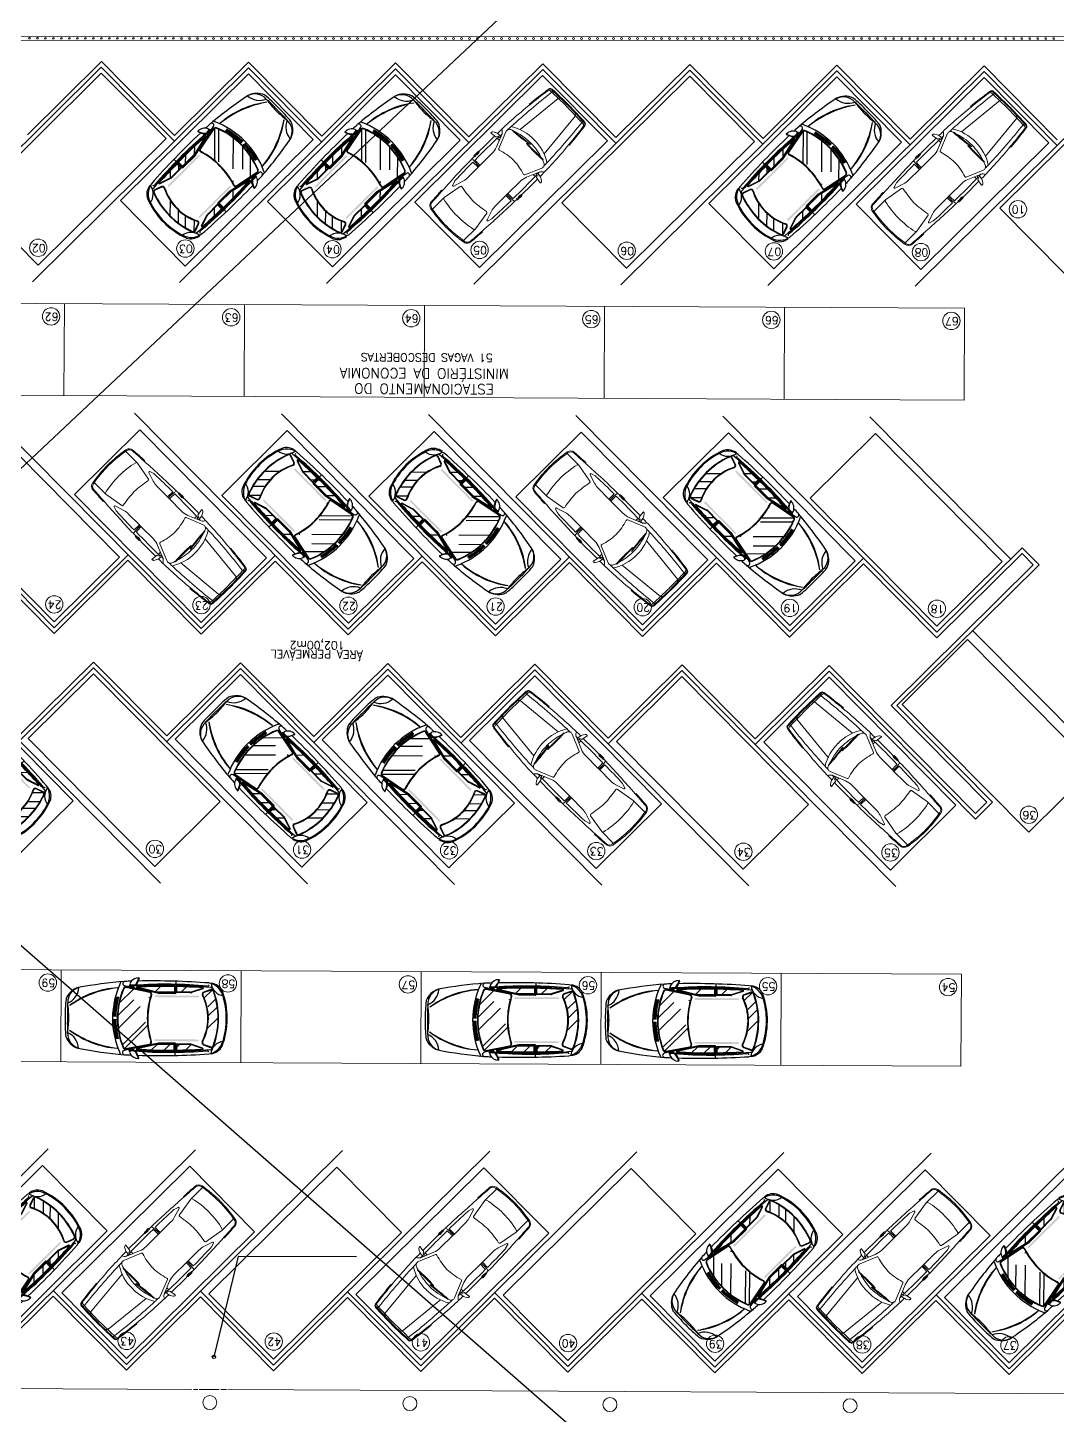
# Model space of a CAD drawing. Extents: x -1057 to 3416, y -340 to 4111.
# Drawn here: x -724.64 to -698.91, y 281.49 to 316.17 of the extents above; entities that cross this region are included whole.
import ezdxf
from ezdxf.enums import TextEntityAlignment as Align

# ---------------------------------------------------------------- set-up
doc = ezdxf.new("R2010")
doc.units = 0
doc.header["$LTSCALE"] = 50
doc.linetypes.add('CONTINU', pattern=[0])
doc.layers.add('0.1', color=8, linetype='Continuous', lineweight=13)
doc.layers.add('layout', color=1, linetype='Continuous')
doc.layers.add('medir projeto', color=6, linetype='Continuous')
doc.styles.get("Standard").update_dxf_attribs({"font": 'romans.shx'})

# ---------------------------------------------------------------- blocks, each defined once
blk = doc.blocks.new('ÁREA')
for p in [(0.00005, 0.00376), (0, 0)]:
    blk.add_attdef('COMPARTIMENTO', text='', height=0.0025).set_placement(p, align=Align.CENTER)
at = {"color": 1}
for p in [(-0.00005, -0.00376), (-0.0001, -0.00752)]:
    blk.add_attdef('ÁREA', text='', height=0.002, dxfattribs=at).set_placement(p, align=Align.CENTER)
blk = doc.blocks.new('Car')
at = {"layer": 'layout', "color": 8}
for p, q in [((-44.4, -116.8), (-45.5, -110.7)), ((-42.5, -116.4), (-43.6, -110.2)), ((-41.1, -116), (-42, -109.8)), ((-39.1, -115.6), (-40.1, -109.4)), ((-37.2, -115.2), (-38.1, -108.9)), ((-35.8, -114.9), (-36.5, -108.6)), ((-33.8, -114.5), (-34.6, -108.2)), ((-31.8, -114.1), (-32.6, -107.8)), ((-30.4, -113.9), (-31, -107.6)), ((-28.4, -113.5), (-29, -107.4)), ((-26.4, -113.2), (-27.1, -107.2)), ((-25, -113), (-25.5, -107)), ((-23, -112.8), (-23.5, -106.4)), ((25.2, -163.1), (-22.1, -115.7)), ((-21.2, -112.5), (-21.3, -106.1)), ((-19.2, -112.3), (-19.3, -105.9)), ((-17.2, -112.1), (-17.4, -105.7)), ((-15.7, -111.9), (-15.7, -105.5)), ((-13.7, -111.8), (-13.7, -105.3)), ((-11.7, -111.6), (-11.7, -105.2)), ((-9.7, -111.5), (-9.7, -105.1)), ((-7.7, -111.4), (-7.7, -105)), ((-5.7, -111.3), (-5.7, -104.9)), ((-3.7, -111.3), (-3.7, -104.8)), ((3.7, -111.3), (3.7, -104.8)), ((39.6, -148.7), (5.2, -114.3)), ((5.7, -111.3), (5.7, -104.9)), ((7.7, -111.4), (7.7, -105)), ((9.7, -111.5), (9.7, -105.1)), ((11.7, -111.6), (11.7, -105.2)), ((13.7, -111.8), (13.7, -105.3)), ((15.7, -111.9), (15.7, -105.5)), ((17.2, -112.1), (17.4, -105.7)), ((19.2, -112.3), (19.3, -105.9)), ((21.2, -112.5), (21.3, -106.1)), ((23, -112.8), (23.5, -106.4)), ((25, -113), (25.5, -107)), ((26.4, -113.2), (27.1, -107.2)), ((28.4, -113.5), (29, -107.4)), ((30.4, -113.9), (31, -107.6)), ((31.8, -114.1), (32.6, -107.8)), ((63.1, -148), (32.6, -117.5)), ((33.8, -114.5), (34.6, -108.2)), ((35.8, -114.9), (36.5, -108.6)), ((37.2, -115.2), (38.1, -108.9)), ((39.1, -115.6), (40.1, -109.4)), ((41.1, -116), (42, -109.8)), ((42.5, -116.4), (43.6, -110.2)), ((44.4, -116.8), (45.5, -110.7)), ((-72.4, -154), (-71.3, -150.4)), ((-71.4, -149.7), (-71.5, -143.3)), ((-70.4, -149.4), (-70.5, -140)), ((-53.8, -202.9), (-70.4, -128.8)), ((-69.4, -149.1), (-69.5, -139.9)), ((-68.4, -148.9), (-68.7, -139.9)), ((-67.3, -131.9), (-57, -183.8)), ((-66.3, -131.7), (-56.1, -183.6)), ((-15.9, -179.3), (-66, -129.1)), ((-8.4, -174.6), (-58.2, -124.8)), ((53.8, -202.9), (70.4, -128.8)), ((56.1, -183.6), (66.3, -131.7)), ((57, -183.8), (67.3, -131.9)), ((68.4, -148.9), (68.7, -139.9)), ((69.4, -149.1), (69.5, -139.9)), ((70.4, -149.4), (70.5, -140)), ((72.4, -154), (71.3, -150.4)), ((71.4, -149.7), (71.5, -143.3)), ((-86.3, -160.6), (-73.2, -154.7)), ((-56.9, -198.5), (-67, -155.8)), ((-55.9, -198.3), (-66, -155.6)), ((55.9, -198.3), (66, -155.6)), ((56.9, -198.5), (67, -155.8)), ((86.3, -160.6), (73.2, -154.7)), ((-56.8, -200.2), (-68.8, -188.2)), ((-56.8, -237.2), (-56.8, -199.5)), ((-55.8, -237.2), (-55.8, -199.5)), ((-53.8, -238.7), (-53.8, -203.1)), ((44.8, -182.6), (43.4, -181.3)), ((53.8, -238.7), (53.8, -203.1)), ((55.8, -237.2), (55.8, -199.5)), ((56.8, -237.2), (56.8, -199.5)), ((69.3, -207.1), (57.6, -195.4)), ((-80.7, -239.7), (-54.8, -239.7)), ((-56.8, -227.8), (-69.3, -215.2)), ((-68.3, -237.2), (-69.2, -236.3)), ((-69.1, -237.2), (-56.8, -237.2)), ((-69.1, -238.2), (-56.8, -238.2)), ((80.7, -239.7), (54.8, -239.7)), ((69.1, -237.2), (56.8, -237.2)), ((69.1, -238.2), (56.8, -238.2)), ((-56.8, -241.4), (-69, -241.4)), ((-56.8, -242.4), (-69, -242.4)), ((-57, -273.8), (-68.3, -262.5)), ((-56.8, -248.7), (-62.9, -242.6)), ((-56.8, -272.4), (-56.8, -242.4)), ((-55.8, -272.4), (-55.8, -242.4)), ((55.8, -272.4), (55.8, -242.4)), ((56.8, -241.4), (69, -241.4)), ((56.8, -242.4), (69, -242.4)), ((56.8, -272.4), (56.8, -242.4)), ((68.3, -263.5), (56.8, -251.9)), ((-65.1, -298.3), (-57, -273.6)), ((-64.2, -298.6), (-56, -273.9)), ((-57.2, -300.9), (-62.7, -316.3)), ((-56.3, -301.3), (-61.8, -316.6)), ((64.2, -298.6), (56, -273.9)), ((61.8, -316.6), (56.3, -301.3)), ((65.1, -298.3), (57, -273.6)), ((62.7, -316.3), (57.2, -300.9)), ((1.6, -332.4), (-21.8, -309)), ((25.1, -330.6), (5.5, -311)), ((42.5, -327), (25.2, -309.8)), ((61.9, -318.8), (44.9, -301.8))]:
    blk.add_line(p, q, dxfattribs=at)
for centre, radius, start, end in [((-7.8, -326.7), 326.8, 88.6351, 95.7726), ((7.8, -326.7), 326.8, 84.2274, 91.3649), ((866.8, -205.6), 949.5, 169.2081, 175.3433), ((-34.3, -38.3), 32.9, 86.5625, 164.4958), ((-69, 10.4), 40, 274.3393, 336.719), ((-25.6, -41.2), 42.5, 111.779, 161.6544), ((122.7, -124.6), 188.5, 142.4297, 176.6237), ((155.6, -136.8), 222.3, 145.0929, 173.9605), ((-40.2, -4.5), 3, 97.674, 111.779), ((-10, -339.3), 334.6, 88.282, 93.8135), ((10.1, 328.4), 336.5, 262.7695, 268.2851), ((10, -339.3), 334.6, 86.1865, 91.718), ((-10.1, 328.4), 336.5, 271.7149, 277.2305), ((-155.6, -136.8), 222.3, 6.0395, 34.9071), ((-122.7, -124.6), 188.5, 3.3763, 37.5703), ((69, 10.4), 40, 203.281, 265.6607), ((34.3, -38.3), 32.9, 15.5042, 93.4375), ((40.2, -4.5), 3, 68.221, 82.326), ((25.6, -41.2), 42.5, 18.3456, 68.221), ((-866.8, -205.6), 949.5, 4.6567, 10.7919), ((-77.8, -119.2), 1, 174.7727, 295.0781), ((0.5, -286.5), 183.7, 90, 115.0781), ((-64.4, -113.6), 1, 172.7258, 290.5969), ((0, -280.4), 167.2, 90.0065, 112.6232), ((0, -280.4), 166.2, 90.0085, 112.6252), ((-0.5, -286.5), 183.7, 64.9219, 90), ((0, -280.4), 167.2, 67.3768, 89.9935), ((0, -280.4), 166.2, 67.3768, 89.9935), ((64.4, -113.6), 1, 249.4031, 7.2742), ((77.8, -119.2), 1, 244.9219, 5.2273), ((-67, -159.1), 20.4, 115.2032, 181.9349), ((-94.9, -128.7), 32, 283.4706, 317.3927), ((1565.6, -198.2), 1646.7, 177.6205, 178.0972), ((-75, -129.5), 4.65, 8.7491, 183.5185), ((-74.5, -143.4), 3, 0.889, 115.2032), ((940.7, -224.1), 1014.7, 175.8385, 184.8151), ((-72.5, -140.1), 1, 0.889, 98.0676), ((936.4, -221.1), 1008.4, 175.9397, 185.4333), ((-72.4, -149.7), 1, 287.9404, 0.889), ((-71.5, -140), 1, 0.889, 95.2234), ((-71.4, -149.4), 1, 285.265, 0.889), ((-70.5, -139.9), 1, 0.889, 92.3899), ((-70.4, -149.1), 1, 282.6212, 0.889), ((-69.7, -139.9), 1, 2.0031, 90.1843), ((-69.4, -148.9), 1, 280.1196, 2.0031), ((-62.4, -130.8), 5, 111.9536, 193.3017), ((-62.4, -130.8), 4, 111.9536, 193.5543), ((62.4, -130.8), 4.01, 346.5287, 68.1294), ((62.4, -130.8), 5, 346.6983, 68.0464), ((-936.4, -221.1), 1008.4, 354.5667, 4.0603), ((69.4, -148.9), 1, 177.9969, 259.8804), ((69.7, -139.9), 1, 89.8157, 177.9969), ((70.4, -149.1), 1, 179.111, 257.3788), ((70.5, -139.9), 1, 87.6101, 179.111), ((75, -129.5), 4.65, 356.4815, 171.2509), ((71.4, -149.4), 1, 179.111, 254.735), ((71.5, -140), 1, 84.7766, 179.111), ((-940.7, -224.1), 1014.7, 355.1849, 4.1615), ((94.9, -128.7), 32, 222.6073, 256.5294), ((72.4, -149.7), 1, 179.111, 252.0596), ((72.5, -140.1), 1, 81.9324, 179.111), ((74.5, -143.4), 3, 64.7968, 179.111), ((67, -159.1), 20.4, 358.0651, 64.7968), ((-1565.6, -198.2), 1646.7, 1.9028, 2.3795), ((-86.5, -159.6), 1, 193.8166, 282.2331), ((1565.6, -198.2), 1646.7, 178.6017, 183.9759), ((770.4, -218.9), 840.8, 175.6929, 181.2505), ((770.4, -218.9), 839.8, 175.6943, 181.2501), ((-67, -155.8), 1, 13.3017, 174.5453), ((0, -345), 166.5, 90, 107.8184), ((0, -345), 165.5, 90, 107.8184), ((0, -345), 166.5, 72.1816, 90), ((0, -345), 165.5, 72.1816, 90), ((67, -155.8), 1, 5.4547, 166.6983), ((-770.4, -218.9), 839.8, 358.7499, 4.3057), ((-770.4, -218.9), 840.8, 358.7495, 4.3071), ((73.4, -153.7), 1, 196.4299, 257.7669), ((-1565.6, -198.2), 1646.7, 356.0241, 1.3983), ((86.5, -159.6), 1, 257.7669, 346.1834), ((-52.2, -182.7), 5, 193.3017, 287.8184), ((-60.8, -199.5), 4, 360, 13.3017), ((-52.2, -182.7), 4, 193.5543, 287.8184), ((-60.8, -199.5), 5, 0, 13.3017), ((-54.8, -203.1), 1, 0, 13.3017), ((52.2, -182.7), 5, 252.1816, 346.6983), ((52.2, -182.7), 4, 252.1816, 346.4457), ((54.8, -203.1), 1, 166.6983, 180), ((60.8, -199.5), 5, 166.6983, 180), ((60.8, -199.5), 4, 166.6983, 180), ((-69.1, -237.2), 1, 181.5835, 270), ((-56.8, -237.2), 1, 270, 0), ((-54.8, -238.7), 1, 270, 0), ((54.8, -238.7), 1, 180, 270), ((56.8, -237.2), 1, 180, 270), ((69.1, -237.2), 1, 270, 358.4165), ((-69, -242.4), 1, 90, 181.1066), ((9004.6, 48.7), 9079.4, 181.83701, 182.18864), ((9004.6, 48.7), 9078.4, 181.83709, 182.18858), ((-56.8, -242.4), 1, 0, 90), ((56.8, -242.4), 1, 90, 180), ((-9004.6, 48.7), 9078.4, 357.81142, 358.16291), ((-9004.6, 48.7), 9079.4, 357.81136, 358.16299), ((69, -242.4), 1, 358.8934, 90), ((-66.1, -298), 2, 183.0738, 341.6525), ((-66.1, -298), 1, 183.4405, 341.6525), ((-52.5, -302.6), 5, 63.1357, 160.3462), ((-60.8, -272.4), 4, 341.6525, 360), ((-52.5, -302.6), 4, 63.1357, 160.3462), ((-60.8, -272.4), 5, 341.6525, 360), ((0, -198.9), 112.2, 243.1357, 270), ((0, -198.9), 111.2, 243.1357, 270), ((0, -198.9), 111.2, 270, 296.8643), ((0, -198.9), 112.2, 270, 296.8643), ((52.5, -302.6), 5, 19.6538, 116.8643), ((52.5, -302.6), 4, 19.6538, 116.8643), ((60.8, -272.4), 5, 180, 198.3475), ((60.8, -272.4), 4, 180, 198.3475), ((66.1, -298), 2, 198.3475, 356.9262), ((66.1, -298), 1, 198.3475, 356.5595), ((-39.1, -305.6), 38.6, 190.1502, 253.6248), ((-79.7, -346.5), 30, 5.2584, 84.7128), ((-46.8, -314.4), 30, 185.5819, 244.441), ((-73.3, -309.4), 3, 270, 5.5819), ((-62.6, -316.1), 5, 185.4333, 247.7979), ((-58, -317.9), 5, 160.3462, 249.5059), ((-58, -317.9), 4, 160.3462, 249.5059), ((0, -162.8), 170.6, 249.5059, 270), ((0, -162.8), 169.6, 249.5059, 270), ((0, -162.8), 169.6, 270, 290.4941), ((0, -162.8), 170.6, 270, 290.4941), ((79.7, -346.5), 30, 95.2872, 174.7416), ((39.1, -305.6), 38.6, 286.3752, 349.8498), ((58, -317.9), 4, 290.4941, 19.6538), ((58, -317.9), 5, 290.4941, 19.6538), ((46.8, -314.4), 30, 295.559, 354.4181), ((62.6, -316.1), 5, 292.2021, 354.5667), ((73.3, -309.4), 3, 174.4181, 270), ((0, -181.6), 170.6, 249.5059, 270), ((0, -181.6), 168.6, 252.2391, 270), ((0, -181.6), 170.6, 270, 290.4941), ((0, -181.6), 168.6, 270, 287.7609)]:
    blk.add_arc(centre, radius, start, end, dxfattribs=at)
for points in [[(-49.6, -290.4), (-45.8, -290.4), (-49.6, -194), (-45.8, -194)], [(49.6, -290.4), (45.8, -290.4), (49.6, -194), (45.8, -194)]]:
    blk.add_solid(points, dxfattribs=at)
blk = doc.blocks.new('TEMPRA3')
for p, q in [((-1.26, 0.697), (-1.26, 0.716)), ((-0.157, 0.823), (-0.131, 0.862)), ((-0.101, 0.713), (-0.151, 0.694)), ((-0.151, 0.694), (-0.151, 0.656)), ((-0.075, 0.872), (-0.101, 0.713)), ((-0.085, 0.882), (-0.082, 0.882)), ((1.806, 0.709), (1.807, 0.728)), ((0.058, 0.464), (-0.363, 0.637)), ((0.069, 0.533), (-0.261, 0.669)), ((-0.098, 0.674), (-0.098, 0.602)), ((0.687, 0.496), (0.259, 0.496)), ((0.756, 0.496), (0.756, 0.679)), ((1.136, 0.496), (0.756, 0.496)), ((1.287, 0.519), (1.517, 0.592)), ((1.406, 0.471), (1.886, 0.553)), ((1.515, 0.629), (1.414, 0.659)), ((0.058, -0.464), (-0.363, -0.637)), ((0.069, -0.533), (-0.261, -0.669)), ((-0.151, -0.694), (-0.151, -0.656)), ((-0.098, -0.674), (-0.098, -0.602)), ((0.687, -0.496), (0.259, -0.496)), ((1.136, -0.496), (0.756, -0.496)), ((0.756, -0.496), (0.756, -0.679)), ((1.287, -0.519), (1.517, -0.592)), ((1.406, -0.471), (1.886, -0.553)), ((1.515, -0.629), (1.414, -0.659)), ((-1.26, -0.697), (-1.26, -0.716)), ((-0.157, -0.823), (-0.131, -0.862)), ((-0.101, -0.713), (-0.151, -0.694)), ((-0.075, -0.872), (-0.101, -0.713)), ((-0.085, -0.882), (-0.082, -0.882)), ((1.806, -0.709), (1.807, -0.728))]:
    blk.add_line(p, q)
at = {"color": 9}
for p, q in [((0.49, 0.777), (0.614, 0.777)), ((0.49, 0.767), (0.567, 0.767)), ((0.577, 0.757), (0.577, 0.748)), ((0.634, 0.757), (0.634, 0.748)), ((-1.875, 0.533), (-1.914, 0.533)), ((-1.881, 0.307), (-0.653, 0.428)), ((-1.869, 0.63), (-1.647, 0.654)), ((-0.527, 0.509), (-0.536, 0.509)), ((-0.536, 0.509), (-0.532, -0.064)), ((0.687, 0.496), (0.756, 0.496)), ((1.886, 0.553), (2.3, 0.553)), ((-1.881, 0.307), (-1.924, 0.254)), ((-0.568, 0.016), (-0.577, 0.017)), ((-0.568, 0.015), (-0.577, 0.014)), ((-0.577, 0.014), (-0.51, -0.555)), ((-1.881, -0.308), (-1.924, -0.255)), ((-1.881, -0.307), (-0.653, -0.428)), ((-0.532, -0.064), (-0.523, -0.064)), ((-1.875, -0.533), (-1.914, -0.533)), ((-1.869, -0.631), (-1.647, -0.655)), ((-0.51, -0.555), (-0.501, -0.554)), ((0.687, -0.496), (0.756, -0.496)), ((1.886, -0.553), (2.3, -0.553)), ((0.49, -0.767), (0.567, -0.767)), ((0.49, -0.777), (0.614, -0.777)), ((0.577, -0.757), (0.577, -0.748)), ((0.634, -0.757), (0.634, -0.748))]:
    blk.add_line(p, q, dxfattribs=at)
for points in [[(0.486, 0.76), (0.486, 0.749, 0.414214), (0.496, 0.739), (0.558, 0.739, 0.414214), (0.568, 0.749), (0.568, 0.759)], [(0.486, -0.76), (0.486, -0.749, -0.414214), (0.496, -0.739), (0.558, -0.739, -0.414214), (0.568, -0.749), (0.568, -0.759)]]:
    blk.add_lwpolyline(points, format="xyb", dxfattribs=at)
for centre, radius, start, end in [((0.026, -12.748), 13.526, 95.4579, 98.0767), ((-0.091, -10.408), 11.166, 90.4891, 96.0118), ((0.075, 0.7), 0.267, 168.223, 189.9837), ((-0.143, 0.755), 0.0434, 160.4209, 180), ((0.052, 0.685), 0.25, 146.5293, 160.4209), ((-0.079, 0.816), 0.0696, 117.5198, 138.9652), ((-0.092, 0.841), 0.0416, 80.8067, 117.5198), ((0.213, -22.305), 23.067, 89.3717, 90.7606), ((-0.083, 0.874), 0.00833, 350.8067, 80.8067), ((0.213, -22.305), 23.067, 89.0973, 89.3437), ((0.115, -25.837), 26.599, 86.3544, 88.8806), ((0.028, -29.336), 30.117, 85.8738, 86.6125), ((2.183, 0.56), 0.144, 10.2757, 85.2864), ((46.287, -1.061), 48.25, 178.0551, 178.7396), ((-1.864, 0.574), 0.07, 98.0767, 178.0551), ((1.08, -0.033), 1.689, 163.0258, 178.8872), ((1.08, -0.033), 1.689, 158.4883, 161.8833), ((-0.403, 0.55), 0.0959, 65.2249, 157.5632), ((0.355, -17.256), 17.935, 91.743, 91.9698), ((0.355, -17.256), 17.935, 88.9571, 91.6179), ((1.496, -0.036), 1.496, 161.9012, 178.6096), ((0.046, 0.438), 0.0288, 340.8387, 65.2249), ((0.259, 0.996), 0.5, 247.6625, 270), ((-0.298, 0.555), 0.987, 356.5337, 7.1274), ((0.636, -17.099), 17.778, 87.5716, 89.6146), ((1.136, 0.996), 0.5, 270, 287.5892), ((1.415, 0.442), 0.03, 107.5892, 190.5643), ((-1.901, -0.176), 3.343, 3.0173, 10.5643), ((1.385, 0.564), 0.1, 73.296, 87.5716), ((1.509, 0.61), 0.02, 295.0881, 73.296), ((1.892, 0.523), 0.03, 17.6685, 101.6613), ((-0.298, 0.005), 2.281, 359.8835, 13.3775), ((-1.242, -0.033), 3.619, 0.5277, 9.8398), ((1.08, 0.033), 1.689, 181.1128, 199.382), ((-1.901, 0.176), 3.343, 349.4357, 356.9827), ((-0.298, -0.005), 2.281, 346.6225, 0.1165), ((-1.242, 0.033), 3.619, 350.1602, 359.4723), ((46.287, 1.06), 48.25, 181.2604, 181.9449), ((1.496, 0.036), 1.496, 181.3904, 198.0988), ((-1.864, -0.575), 0.07, 181.9449, 261.9233), ((0.026, 12.748), 13.526, 261.9735, 264.5421), ((1.08, 0.033), 1.689, 200.3288, 201.5117), ((1.08, 0.033), 1.689, 200.3288, 201.5117), ((-0.403, -0.55), 0.0959, 202.4368, 294.7751), ((0.355, 17.256), 17.935, 268.0302, 268.257), ((0.075, -0.7), 0.267, 170.0163, 191.777), ((0.355, 17.256), 17.935, 268.3821, 271.0429), ((0.046, -0.438), 0.0288, 294.7751, 19.1613), ((0.259, -0.996), 0.5, 90, 112.3375), ((-0.298, -0.555), 0.987, 352.8726, 3.4663), ((0.636, 17.099), 17.778, 270.3854, 272.4284), ((1.136, -0.996), 0.5, 72.4108, 90), ((1.415, -0.442), 0.03, 169.4357, 252.4108), ((1.385, -0.564), 0.1, 272.4284, 286.704), ((1.509, -0.61), 0.02, 286.704, 64.9119), ((1.892, -0.523), 0.03, 258.3387, 342.3315), ((2.183, -0.56), 0.144, 274.7136, 349.7243), ((-0.091, 10.408), 11.166, 263.9882, 269.5109), ((-0.143, -0.755), 0.0434, 180, 199.5791), ((0.052, -0.685), 0.25, 199.5791, 213.4707), ((-0.079, -0.816), 0.0696, 221.0348, 242.4802), ((-0.092, -0.841), 0.0416, 242.4802, 279.1933), ((0.213, 22.305), 23.067, 269.2394, 270.6283), ((-0.083, -0.874), 0.00833, 279.1933, 9.1933), ((0.213, 22.305), 23.067, 270.6563, 270.9027), ((0.115, 25.837), 26.599, 271.1194, 273.6456), ((0.028, 29.336), 30.117, 273.3875, 274.1262)]:
    blk.add_arc(centre, radius, start, end)
for centre, radius, start, end in [((0.026, -12.748), 13.506, 95.4656, 97.8958), ((-0.144, 0.846), 0.212, 204.7842, 236.5367), ((0.49, 0.751), 0.0263, 91.9264, 184.8104), ((0.47, 0.753), 0.0061, 200.0424, 315.2534), ((0.49, 0.751), 0.0164, 92.1313, 187.2433), ((0.567, 0.757), 0.01, 0, 90), ((0.606, 0.816), 0.0733, 246.8341, 293.1659), ((0.614, 0.757), 0.02, 0, 90), ((-0.263, 0.555), 0.987, 356.5337, 11.7667), ((0.027, -29.37), 30.131, 85.8821, 86.6147), ((19.555, -0.393), 21.489, 177.397, 178.9536), ((-1.862, 0.581), 0.05, 97.8958, 177.1673), ((43.913, -1.002), 45.813, 178.0177, 178.7486), ((0.137, -16.634), 17.284, 92.2713, 96.6835), ((-1.822, 0.581), 0.05, 97.8958, 177.1673), ((0.402, 0.031), 1.126, 147.4954, 181.5953), ((0.192, -19.533), 20.183, 91.7794, 92.1012), ((-4.071, 0.196), 3.558, 355.8109, 5.0412), ((-0.17, 0.661), 0.0195, 202.2729, 342.8001), ((2.181, 0.569), 0.115, 10.4548, 85.2928), ((-1.236, -0.033), 3.585, 0.5327, 10.015), ((43.913, 1.002), 45.813, 181.2514, 181.9823), ((0.402, -0.031), 1.126, 178.4047, 212.5046), ((-4.057, -0.683), 3.558, 2.0761, 11.3064), ((-1.236, 0.033), 3.585, 349.985, 359.4673), ((19.555, 0.392), 21.489, 181.0464, 182.603), ((-1.862, -0.581), 0.05, 182.8327, 262.1042), ((0.137, 16.634), 17.284, 263.3165, 267.7287), ((-1.822, -0.581), 0.05, 182.8327, 262.1042), ((0.026, 12.748), 13.506, 262.1042, 264.5344), ((0.192, 19.533), 20.183, 267.8988, 268.2206), ((-0.144, -0.846), 0.212, 123.4633, 155.2158), ((-0.17, -0.661), 0.0195, 17.1999, 157.7271), ((-0.263, -0.555), 0.987, 348.2333, 3.4663), ((0.027, 29.37), 30.131, 273.3853, 274.1179), ((2.181, -0.569), 0.115, 274.7072, 349.5452), ((0.47, -0.753), 0.0061, 44.7466, 159.9576), ((0.49, -0.751), 0.0263, 175.1896, 268.0736), ((0.49, -0.751), 0.0164, 172.7567, 267.8687), ((0.567, -0.757), 0.01, 270, 0), ((0.606, -0.816), 0.0733, 66.8341, 113.1659), ((0.614, -0.757), 0.02, 270, 360)]:
    blk.add_arc(centre, radius, start, end, dxfattribs=at)

msp = doc.modelspace()

# ---------------------------------------------------------------- linework, layer by layer
at = {"layer": '0.1', "color": 8}
for p, q in [((-691.629, 315.947), (-733.039, 315.959)), ((-691.663, 315.847), (-732.97, 315.859)), ((-722.805, 315.326), (-724.653, 313.497)), ((-722.805, 315.326), (-720.976, 313.478)), ((-719.128, 315.308), (-720.976, 313.478)), ((-719.128, 315.308), (-717.299, 313.46)), ((-715.452, 315.29), (-717.299, 313.46)), ((-715.452, 315.29), (-713.622, 313.442)), ((-711.775, 315.272), (-713.622, 313.442)), ((-711.775, 315.272), (-709.945, 313.424)), ((-708.098, 315.253), (-709.945, 313.424)), ((-708.098, 315.253), (-706.268, 313.406)), ((-704.421, 315.235), (-706.268, 313.406)), ((-704.421, 315.235), (-702.591, 313.388)), ((-700.744, 315.217), (-702.591, 313.388)), ((-700.744, 315.217), (-698.915, 313.37)), ((-722.806, 315.185), (-728.207, 309.837)), ((-719.129, 315.166), (-724.53, 309.819)), ((-722.806, 315.185), (-720.977, 313.337)), ((-715.452, 315.148), (-720.853, 309.801)), ((-719.129, 315.166), (-717.3, 313.319)), ((-711.775, 315.13), (-717.176, 309.783)), ((-715.452, 315.148), (-713.623, 313.301)), ((-708.098, 315.112), (-713.499, 309.765)), ((-711.775, 315.13), (-709.946, 313.283)), ((-704.422, 315.094), (-709.822, 309.746)), ((-708.098, 315.112), (-706.269, 313.265)), ((-700.745, 315.076), (-706.145, 309.728)), ((-704.422, 315.094), (-702.592, 313.246)), ((-697.168, 314.959), (-702.468, 309.71)), ((-700.745, 315.076), (-698.915, 313.228)), ((-701.24, 306.866), (-732.74, 307.022)), ((-723.987, 301.173), (-729.334, 306.573)), ((-720.31, 301.155), (-725.657, 306.555)), ((-716.633, 301.137), (-721.98, 306.537)), ((-712.956, 301.118), (-718.303, 306.519)), ((-709.279, 301.1), (-714.627, 306.501)), ((-705.602, 301.082), (-710.95, 306.483)), ((-701.925, 301.064), (-707.273, 306.465)), ((-700.078, 302.893), (-703.596, 306.446)), ((-699.793, 303.175), (-701.925, 301.064)), ((-699.371, 302.749), (-699.793, 303.175)), ((-723.987, 301.031), (-725.817, 302.879)), ((-722.139, 303.002), (-723.987, 301.173)), ((-722.14, 302.861), (-723.987, 301.031)), ((-720.31, 301.013), (-722.14, 302.861)), ((-718.462, 302.984), (-720.31, 301.155)), ((-718.463, 302.843), (-720.31, 301.013)), ((-716.634, 300.995), (-718.463, 302.843)), ((-714.786, 302.825), (-716.634, 300.995)), ((-714.785, 302.966), (-716.633, 301.137)), ((-712.957, 300.977), (-714.786, 302.825)), ((-711.109, 302.806), (-712.957, 300.977)), ((-711.108, 302.948), (-712.956, 301.118)), ((-709.28, 300.959), (-711.109, 302.806)), ((-707.432, 302.788), (-709.28, 300.959)), ((-707.432, 302.93), (-709.279, 301.1)), ((-705.603, 300.941), (-707.432, 302.788)), ((-703.755, 302.77), (-705.603, 300.941)), ((-703.755, 302.912), (-705.602, 301.082)), ((-701.926, 300.923), (-703.755, 302.77)), ((-703.066, 299.231), (-699.513, 302.749)), ((-702.924, 299.231), (-699.371, 302.749)), ((-699.794, 303.034), (-701.926, 300.923)), ((-699.513, 302.749), (-699.794, 303.034)), ((-697.511, 297.555), (-701.029, 301.107)), ((-724.848, 298.49), (-723.001, 300.319)), ((-723.001, 300.319), (-721.172, 298.472)), ((-721.172, 298.472), (-719.324, 300.301)), ((-719.324, 300.301), (-717.495, 298.454)), ((-721.331, 294.796), (-726.679, 300.196)), ((-724.849, 298.349), (-723.002, 300.178)), ((-717.654, 294.778), (-723.002, 300.178)), ((-721.172, 298.331), (-719.325, 300.16)), ((-713.977, 294.759), (-719.325, 300.16)), ((-717.495, 298.454), (-715.647, 300.283)), ((-717.495, 298.312), (-715.648, 300.142)), ((-710.3, 294.741), (-715.648, 300.142)), ((-715.647, 300.283), (-713.818, 298.436)), ((-713.818, 298.436), (-711.97, 300.265)), ((-713.818, 298.294), (-711.971, 300.124)), ((-706.623, 294.723), (-711.971, 300.124)), ((-711.97, 300.265), (-710.141, 298.418)), ((-710.142, 298.276), (-708.294, 300.106)), ((-710.141, 298.418), (-708.293, 300.247)), ((-702.947, 294.705), (-708.294, 300.106)), ((-708.293, 300.247), (-706.464, 298.399)), ((-706.465, 298.258), (-704.617, 300.087)), ((-706.464, 298.399), (-704.616, 300.229)), ((-704.617, 300.087), (-700.958, 296.392)), ((-704.616, 300.229), (-700.958, 296.534)), ((-700.673, 296.815), (-703.066, 299.231)), ((-700.532, 296.815), (-702.924, 299.231)), ((-700.958, 296.392), (-700.532, 296.815)), ((-700.958, 296.534), (-700.673, 296.815)), ((-701.323, 290.217), (-732.822, 290.372)), ((-729.531, 282.802), (-724.131, 288.149)), ((-725.854, 282.784), (-720.454, 288.131)), ((-722.177, 282.766), (-716.777, 288.113)), ((-718.5, 282.748), (-713.1, 288.095)), ((-714.823, 282.73), (-709.423, 288.077)), ((-711.146, 282.711), (-705.746, 288.059)), ((-707.469, 282.693), (-702.069, 288.041)), ((-703.793, 282.675), (-698.392, 288.023)), ((-725.855, 282.642), (-724.007, 284.472)), ((-722.177, 282.766), (-724.007, 284.613)), ((-722.178, 282.624), (-724.007, 284.472)), ((-722.178, 282.624), (-720.33, 284.454)), ((-718.5, 282.748), (-720.33, 284.595)), ((-718.501, 282.606), (-720.33, 284.454)), ((-718.501, 282.606), (-716.653, 284.436)), ((-714.823, 282.73), (-716.653, 284.577)), ((-714.824, 282.588), (-716.653, 284.436)), ((-714.824, 282.588), (-712.976, 284.417)), ((-711.146, 282.711), (-712.976, 284.559)), ((-711.147, 282.57), (-712.976, 284.417)), ((-711.147, 282.57), (-709.3, 284.399)), ((-707.47, 282.552), (-709.3, 284.399)), ((-707.469, 282.693), (-709.299, 284.541)), ((-707.47, 282.552), (-705.623, 284.381)), ((-703.793, 282.534), (-705.623, 284.381)), ((-703.793, 282.675), (-705.622, 284.523)), ((-703.793, 282.534), (-701.946, 284.363)), ((-700.116, 282.516), (-701.946, 284.363)), ((-700.116, 282.657), (-701.945, 284.505)), ((-700.116, 282.657), (-698.268, 284.486)), ((-700.116, 282.516), (-698.269, 284.345)), ((-720.543, 282.139), (-745.617, 282.262)), ((-720.397, 282.138), (-720.505, 282.139)), ((-719.857, 282.135), (-720.357, 282.138)), ((-719.68, 282.134), (-719.817, 282.135)), ((-690.256, 281.989), (-719.643, 282.134))]:
    msp.add_line(p, q, dxfattribs=at)
at = {"layer": '0.1', "color": 8, "linetype": 'CONTINU', "lineweight": -2}
for p, q in [((-719.384, 285.466), (-719.993, 282.952)), ((-716.427, 285.452), (-719.384, 285.466))]:
    msp.add_line(p, q, dxfattribs=at)
at = {"layer": '0.1', "color": 8}
for points in [[(-726.004, 311.868), (-724.386, 310.234), (-721.189, 313.4), (-722.807, 315.035)], [(-722.328, 311.85), (-720.709, 310.216), (-717.512, 313.382), (-719.13, 315.016)], [(-718.651, 311.832), (-717.032, 310.198), (-713.835, 313.364), (-715.453, 314.998)], [(-714.974, 311.814), (-713.355, 310.18), (-710.158, 313.346), (-711.776, 314.98)], [(-711.297, 311.796), (-709.678, 310.161), (-706.481, 313.328), (-708.099, 314.962)], [(-707.62, 311.778), (-706.002, 310.143), (-702.804, 313.31), (-704.422, 314.944)], [(-703.943, 311.76), (-702.325, 310.125), (-699.127, 313.291), (-700.745, 314.926)], [(-727.152, 304.521), (-725.518, 306.139), (-722.352, 302.941), (-723.986, 301.323)], [(-723.475, 304.502), (-721.841, 306.121), (-718.675, 302.923), (-720.309, 301.305)], [(-719.798, 304.484), (-718.164, 306.103), (-714.998, 302.905), (-716.632, 301.287)], [(-716.121, 304.466), (-714.487, 306.084), (-711.321, 302.887), (-712.955, 301.268)], [(-712.445, 304.448), (-710.81, 306.066), (-707.644, 302.869), (-709.278, 301.25)], [(-708.768, 304.43), (-707.133, 306.048), (-703.967, 302.851), (-705.601, 301.232)], [(-705.091, 304.412), (-703.456, 306.03), (-700.29, 302.832), (-701.925, 301.214)], [(-702.793, 299.261), (-701.159, 300.879), (-697.993, 297.681), (-699.627, 296.063)], [(-728.314, 298.428), (-726.679, 300.046), (-723.513, 296.849), (-725.147, 295.23)], [(-724.637, 298.41), (-723.002, 300.028), (-719.836, 296.83), (-721.47, 295.212)], [(-720.96, 298.392), (-719.325, 300.01), (-716.159, 296.812), (-717.794, 295.194)], [(-717.283, 298.373), (-715.649, 299.992), (-712.482, 296.794), (-714.117, 295.176)], [(-713.606, 298.355), (-711.972, 299.974), (-708.805, 296.776), (-710.44, 295.158)], [(-709.929, 298.337), (-708.295, 299.956), (-705.128, 296.758), (-706.763, 295.14)], [(-706.252, 298.319), (-704.618, 299.937), (-701.452, 296.74), (-703.086, 295.121)], [(-722.656, 286.1), (-724.274, 287.734), (-727.472, 284.568), (-725.853, 282.934)], [(-718.979, 286.082), (-720.597, 287.716), (-723.795, 284.55), (-722.176, 282.916)], [(-715.302, 286.064), (-716.92, 287.698), (-720.118, 284.532), (-718.499, 282.898)], [(-711.625, 286.046), (-713.243, 287.68), (-716.441, 284.514), (-714.823, 282.88)], [(-707.948, 286.028), (-709.566, 287.662), (-712.764, 284.496), (-711.146, 282.861)], [(-704.271, 286.009), (-705.889, 287.644), (-709.087, 284.478), (-707.469, 282.843)], [(-700.594, 285.991), (-702.213, 287.626), (-705.41, 284.459), (-703.792, 282.825)], [(-696.917, 285.973), (-698.536, 287.608), (-701.733, 284.441), (-700.115, 282.807)]]:
    msp.add_lwpolyline(points, close=True, dxfattribs=at)
for points in [[(-697.151, 314.826), (-700.349, 311.66)], [(-700.349, 311.66), (-693.875, 305.122), (-690.678, 308.289), (-697.151, 314.826)], [(-732.74, 307.022), (-732.729, 309.322), (-701.229, 309.166)], [(-723.729, 309.277), (-723.74, 306.977)], [(-719.229, 309.255), (-719.24, 306.955)], [(-714.729, 309.233), (-714.74, 306.933)], [(-710.229, 309.211), (-710.24, 306.911)], [(-705.729, 309.188), (-705.74, 306.888)], [(-701.229, 309.166), (-701.24, 306.866)], [(-732.822, 290.372), (-732.811, 292.672), (-701.311, 292.517)], [(-723.811, 292.628), (-723.822, 290.328)], [(-719.311, 292.606), (-719.322, 290.306)], [(-714.811, 292.584), (-714.822, 290.284)], [(-710.311, 292.561), (-710.322, 290.261)], [(-705.811, 292.539), (-705.823, 290.239)], [(-701.311, 292.517), (-701.323, 290.217)]]:
    msp.add_lwpolyline(points, dxfattribs=at)
for centre, radius in [((-724.604, 315.907), 0.0225), ((-724.404, 315.907), 0.0225), ((-724.204, 315.906), 0.0225), ((-724.004, 315.906), 0.0225), ((-723.804, 315.906), 0.0225), ((-723.604, 315.906), 0.0225), ((-723.404, 315.906), 0.0225), ((-723.204, 315.906), 0.0225), ((-723.004, 315.906), 0.0225), ((-722.804, 315.906), 0.0225), ((-722.604, 315.906), 0.0225), ((-722.404, 315.906), 0.0225), ((-722.204, 315.906), 0.0225), ((-722.004, 315.906), 0.0225), ((-721.804, 315.906), 0.0225), ((-721.604, 315.906), 0.0225), ((-721.404, 315.906), 0.0225), ((-721.204, 315.906), 0.0225), ((-721.004, 315.906), 0.0225), ((-720.804, 315.905), 0.0225), ((-720.604, 315.905), 0.0225), ((-720.404, 315.905), 0.0225), ((-720.204, 315.905), 0.0225), ((-720.004, 315.905), 0.0225), ((-719.804, 315.905), 0.0225), ((-719.604, 315.905), 0.0225), ((-719.404, 315.905), 0.0225), ((-719.204, 315.905), 0.0225), ((-719.004, 315.905), 0.0225), ((-718.804, 315.905), 0.0225), ((-718.604, 315.905), 0.0225), ((-718.404, 315.905), 0.0225), ((-718.204, 315.905), 0.0225), ((-718.004, 315.905), 0.0225), ((-717.804, 315.905), 0.0225), ((-717.604, 315.904), 0.0225), ((-717.404, 315.904), 0.0225), ((-717.204, 315.904), 0.0225), ((-717.004, 315.904), 0.0225), ((-716.804, 315.904), 0.0225), ((-716.604, 315.904), 0.0225), ((-716.404, 315.904), 0.0225), ((-716.204, 315.904), 0.0225), ((-716.004, 315.904), 0.0225), ((-715.804, 315.904), 0.0225), ((-715.604, 315.904), 0.0225), ((-715.404, 315.904), 0.0225), ((-715.204, 315.904), 0.0225), ((-715.004, 315.904), 0.0225), ((-714.804, 315.904), 0.0225), ((-714.604, 315.904), 0.0225), ((-714.404, 315.904), 0.0225), ((-714.204, 315.903), 0.0225), ((-714.004, 315.903), 0.0225), ((-713.804, 315.903), 0.0225), ((-713.604, 315.903), 0.0225), ((-713.404, 315.903), 0.0225), ((-713.204, 315.903), 0.0225), ((-713.004, 315.903), 0.0225), ((-712.804, 315.903), 0.0225), ((-712.604, 315.903), 0.0225), ((-712.404, 315.903), 0.0225), ((-712.204, 315.903), 0.0225), ((-712.004, 315.903), 0.0225), ((-711.804, 315.903), 0.0225), ((-711.604, 315.903), 0.0225), ((-711.404, 315.903), 0.0225), ((-711.204, 315.903), 0.0225), ((-711.004, 315.903), 0.0225), ((-710.804, 315.902), 0.0225), ((-710.604, 315.902), 0.0225), ((-710.404, 315.902), 0.0225), ((-710.204, 315.902), 0.0225), ((-710.004, 315.902), 0.0225), ((-709.804, 315.902), 0.0225), ((-709.604, 315.902), 0.0225), ((-709.404, 315.902), 0.0225), ((-709.204, 315.902), 0.0225), ((-709.004, 315.902), 0.0225), ((-708.804, 315.902), 0.0225), ((-708.604, 315.902), 0.0225), ((-708.404, 315.902), 0.0225), ((-708.204, 315.902), 0.0225), ((-708.004, 315.902), 0.0225), ((-707.804, 315.902), 0.0225), ((-707.604, 315.901), 0.0225), ((-707.404, 315.901), 0.0225), ((-707.204, 315.901), 0.0225), ((-707.004, 315.901), 0.0225), ((-706.804, 315.901), 0.0225), ((-706.604, 315.901), 0.0225), ((-706.404, 315.901), 0.0225), ((-706.204, 315.901), 0.0225), ((-706.004, 315.901), 0.0225), ((-705.804, 315.901), 0.0225), ((-705.604, 315.901), 0.0225), ((-705.404, 315.901), 0.0225), ((-705.204, 315.901), 0.0225), ((-705.004, 315.901), 0.0225), ((-704.804, 315.901), 0.0225), ((-704.604, 315.901), 0.0225), ((-704.404, 315.901), 0.0225), ((-704.204, 315.9), 0.0225), ((-704.004, 315.9), 0.0225), ((-703.804, 315.9), 0.0225), ((-703.604, 315.9), 0.0225), ((-703.404, 315.9), 0.0225), ((-703.204, 315.9), 0.0225), ((-703.004, 315.9), 0.0225), ((-702.804, 315.9), 0.0225), ((-702.604, 315.9), 0.0225), ((-702.404, 315.9), 0.0225), ((-702.204, 315.9), 0.0225), ((-702.004, 315.9), 0.0225), ((-701.804, 315.9), 0.0225), ((-701.604, 315.9), 0.0225), ((-701.404, 315.9), 0.0225), ((-701.204, 315.9), 0.0225), ((-701.004, 315.9), 0.0225), ((-700.804, 315.899), 0.0225), ((-700.604, 315.899), 0.0225), ((-700.404, 315.899), 0.0225), ((-700.204, 315.899), 0.0225), ((-700.004, 315.899), 0.0225), ((-699.804, 315.899), 0.0225), ((-699.604, 315.899), 0.0225), ((-699.404, 315.899), 0.0225), ((-699.204, 315.899), 0.0225), ((-699.004, 315.899), 0.0225), ((-699.896, 311.634), 0.217), ((-724.383, 310.671), 0.217), ((-720.706, 310.653), 0.217), ((-717.029, 310.635), 0.217), ((-713.352, 310.617), 0.217), ((-709.675, 310.599), 0.217), ((-705.998, 310.581), 0.217), ((-702.321, 310.563), 0.217), ((-724.061, 308.956), 0.217), ((-719.561, 308.934), 0.217), ((-715.061, 308.912), 0.217), ((-710.561, 308.89), 0.217), ((-706.061, 308.867), 0.217), ((-701.561, 308.845), 0.217), ((-723.983, 301.76), 0.217), ((-720.306, 301.742), 0.217), ((-716.629, 301.724), 0.217), ((-712.952, 301.706), 0.217), ((-709.275, 301.688), 0.217), ((-705.598, 301.67), 0.217), ((-701.921, 301.652), 0.217), ((-699.624, 296.501), 0.217), ((-721.467, 295.65), 0.217), ((-717.79, 295.631), 0.217), ((-714.113, 295.613), 0.217), ((-710.436, 295.595), 0.217), ((-706.759, 295.577), 0.217), ((-703.083, 295.559), 0.217), ((-724.143, 292.307), 0.217), ((-719.643, 292.285), 0.217), ((-715.143, 292.263), 0.217), ((-710.643, 292.24), 0.217), ((-706.143, 292.218), 0.217), ((-701.643, 292.196), 0.217), ((-722.173, 283.353), 0.217), ((-718.496, 283.335), 0.217), ((-714.819, 283.317), 0.217), ((-711.142, 283.299), 0.217), ((-707.465, 283.281), 0.217), ((-703.788, 283.263), 0.217), ((-700.112, 283.244), 0.217)]:
    msp.add_circle(centre, radius, dxfattribs=at)
at = {"layer": '0.1', "color": 8, "linetype": 'CONTINU', "lineweight": -2}
msp.add_circle((-719.993, 282.952), 0.0423, dxfattribs=at)
at = {"layer": '0.1', "color": 7}
for centre in [(-720.094, 281.811), (-715.094, 281.787), (-710.094, 281.762), (-704.094, 281.733)]:
    msp.add_circle(centre, 0.175, dxfattribs=at)
at = {"layer": 'medir projeto', "color": 5, "linetype": 'CONTINU', "lineweight": -2}
for p, q in [((-643.155, 221.816), (-831.652, 386.646)), ((-843.433, 193.56), (-655.722, 370.163))]:
    msp.add_line(p, q, dxfattribs=at)

# ---------------------------------------------------------------- block references
at = {"layer": '0.1', "color": 8, "linetype": 'CONTINU'}
for p, xscale, yscale, zscale, rotation in [((-718.378, 314.167), 0.01149999999999999, 0.01149999999999999, 0.01149999999999999, 314.7174815060633), ((-714.702, 314.149), 0.01149999999999999, 0.01149999999999999, 0.01149999999999999, 314.7174815060633), ((-703.671, 314.095), 0.01149999999999999, 0.01149999999999999, 0.01149999999999999, 314.7174815060633), ((-716.02, 302.385), 0.01149999999999999, 0.01149999999999999, 0.01149999999999999, 224.7174815060635), ((-712.343, 302.366), 0.01149999999999999, 0.01149999999999999, 0.01149999999999999, 224.7174815060635), ((-704.99, 302.33), 0.01149999999999999, 0.01149999999999999, 0.01149999999999999, 224.7174815060635), ((-727.334, 299.154), 0.01150000000000001, 0.01150000000000001, 0.01150000000000001, 44.71748150606341), ((-719.98, 299.118), 0.01150000000000001, 0.01150000000000001, 0.01150000000000001, 44.71748150606341), ((-716.303, 299.099), 0.01150000000000001, 0.01150000000000001, 0.01150000000000001, 44.71748150606341), ((-723.709, 291.428), 0.01150000000000001, 0.01150000000000001, 0.01150000000000001, 89.71748150606336), ((-714.709, 291.384), 0.01150000000000001, 0.01150000000000001, 0.01150000000000001, 89.71748150606336), ((-710.209, 291.361), 0.01150000000000001, 0.01150000000000001, 0.01150000000000001, 89.71748150606336), ((-726.586, 283.85), 0.01150000000000001, 0.01150000000000001, 0.01150000000000001, 134.7174815060635), ((-708.202, 283.759), 0.01150000000000001, 0.01150000000000001, 0.01150000000000001, 134.7174815060635), ((-700.848, 283.723), 0.01150000000000001, 0.01150000000000001, 0.01150000000000001, 134.7174815060635)]:
    msp.add_blockref('Car', p, dxfattribs=dict(at, xscale=xscale, yscale=yscale, zscale=zscale, rotation=rotation))
for p, rotation in [((-712.505, 312.862), 224.7174815060636), ((-701.474, 312.807), 224.7174815060636), ((-720.971, 303.56), 134.7174815060634), ((-709.94, 303.506), 134.7174815060634), ((-711.234, 297.809), 314.7174815060633), ((-703.88, 297.773), 314.7174815060633), ((-721.523, 285.176), 44.71748150606341), ((-714.169, 285.14), 44.71748150606341), ((-703.138, 285.085), 44.71748150606341)]:
    msp.add_blockref('TEMPRA3', p, dxfattribs=dict(at, rotation=rotation))
at = {"layer": '0.1', "color": 8}
ref = msp.add_blockref('ÁREA', (-714.732, 307.657), dxfattribs=dict(at, xscale=133.3333333333334, yscale=133.3333333333334, zscale=133.3333333333334, rotation=179.7174815060635))
ref.add_attrib('COMPARTIMENTO', 'MINISTÉRIO DA ECONOMIA', dxfattribs={"layer": '0', "color": 3, "height": 0.25, "rotation": 179.7175}).set_placement((-714.732, 307.657), align=Align.CENTER)
ref.add_attrib('ÁREA', '51 VAGAS DESCOBERTAS', dxfattribs={"layer": '0', "color": 1, "height": 0.2, "rotation": 179.7175}).set_placement((-714.673, 308.03), align=Align.CENTER)
ref.add_attrib('COMPARTIMENTO', 'ESTACIONAMENTO DO', dxfattribs={"layer": '0', "color": 3, "height": 0.25, "rotation": 179.7175}).set_placement((-714.74, 307.269), align=Align.CENTER)
ref = msp.add_blockref('ÁREA', (-717.419, 300.549), dxfattribs=dict(at, xscale=133.3333333333334, yscale=133.3333333333334, zscale=133.3333333333334, rotation=179.7174815060635))
ref.add_attrib('COMPARTIMENTO', 'ÁREA PERMEÁVEL', dxfattribs={"layer": '0', "color": 1, "height": 0.2, "rotation": 179.7175}).set_placement((-717.419, 300.614), align=Align.CENTER)
ref.add_attrib('ÁREA', '102,00m2', dxfattribs={"layer": '0', "color": 1, "height": 0.2, "rotation": 179.7175}).set_placement((-717.411, 300.837), align=Align.CENTER)

# ---------------------------------------------------------------- texts
at = {"layer": '0.1', "color": 7}
for s, p in [('10', (-699.711, 311.726)), ('02', (-724.198, 310.763)), ('03', (-720.521, 310.745)), ('04', (-716.844, 310.727)), ('05', (-713.167, 310.708)), ('06', (-709.49, 310.69)), ('07', (-705.813, 310.672)), ('08', (-702.136, 310.654)), ('62', (-723.876, 309.048)), ('63', (-719.376, 309.026)), ('64', (-714.876, 309.003)), ('65', (-710.376, 308.981)), ('66', (-705.876, 308.959)), ('67', (-701.376, 308.937)), ('24', (-723.798, 301.852)), ('23', (-720.121, 301.834)), ('22', (-716.444, 301.816)), ('21', (-712.767, 301.797)), ('20', (-709.09, 301.779)), ('19', (-705.413, 301.761)), ('18', (-701.736, 301.743)), ('36', (-699.439, 296.592)), ('30', (-721.282, 295.741)), ('31', (-717.605, 295.723)), ('32', (-713.928, 295.705)), ('33', (-710.251, 295.687)), ('34', (-706.574, 295.669)), ('35', (-702.898, 295.65)), ('59', (-723.958, 292.398)), ('58', (-719.458, 292.376)), ('57', (-714.958, 292.354)), ('56', (-710.458, 292.332)), ('55', (-705.958, 292.31)), ('54', (-701.458, 292.288)), ('43', (-721.988, 283.445)), ('42', (-718.311, 283.427)), ('41', (-714.634, 283.408)), ('40', (-710.957, 283.39)), ('39', (-707.28, 283.372)), ('38', (-703.603, 283.354)), ('37', (-699.927, 283.336))]:
    msp.add_text(s, height=0.2, rotation=179.7175, dxfattribs=at).set_placement(p)

doc.saveas('drawing.dxf')
